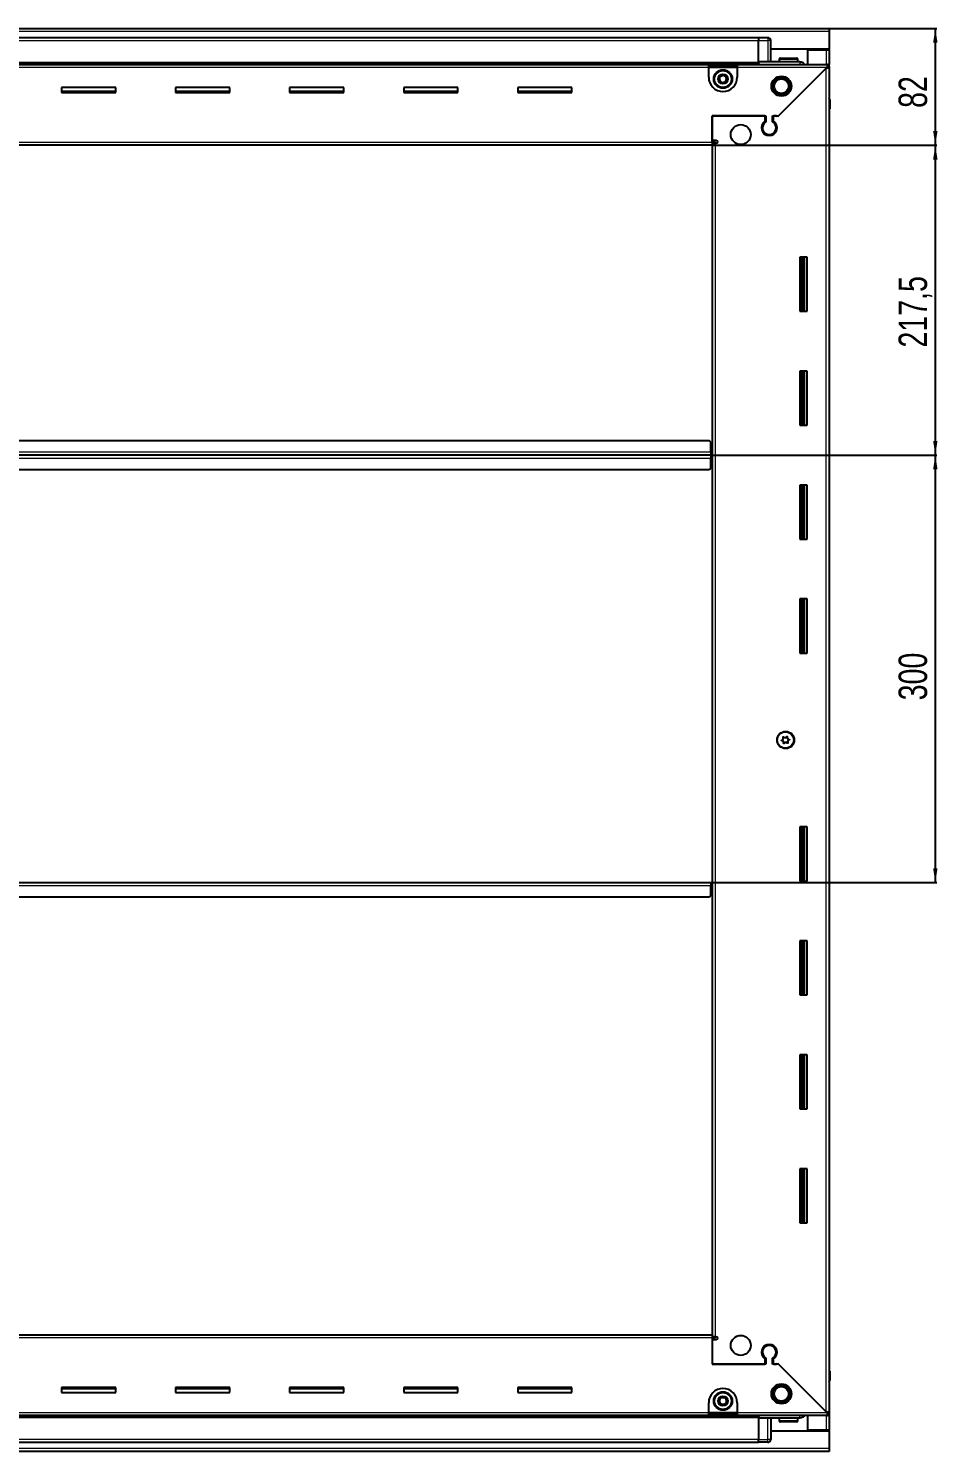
# Model space of a CAD drawing. Header units: millimetres. Extents: x 1315 to 5264, y -645 to 1891.
# Drawn here: x 4626 to 5264, y 677 to 1676 of the extents above; entities that cross this region are included whole.
import ezdxf

# ---------------------------------------------------------------- set-up
doc = ezdxf.new("R2010")
doc.units = ezdxf.units.MM
doc.layers.add('FORMAT', color=7, linetype='Continuous')
doc.styles.add('SLDTEXTSTYLE0', font='TXT', dxfattribs={"width": 0.75})
doc.dimstyles.new('SLDDIMSTYLE0', dxfattribs={"dimtxt": 20, "dimasz": 10, "dimexe": 0, "dimexo": 0.0625, "dimgap": 5, "dimtad": 2, "dimdec": 1, "dimrnd": 1e-09, "dimzin": 12, "dimdsep": 46, "dimtxsty": 'SLDTEXTSTYLE0', "dimsah": 1, "dimcen": 0.09, "dimadec": 0, "dimazin": 3, "dimtfac": 1, "dimtofl": 0, "dimtmove": 0, "dimatfit": 3, "dimfxl": 0, "dimfrac": 2, "dimtolj": 1, "dimtzin": 12, "dimarcsym": 0})

# ---------------------------------------------------------------- blocks, each defined once
blk = doc.blocks.new('_D_7')
at = {"layer": 'FORMAT'}
for p, q in [((5188.03, 1675.82), (5263.52, 1675.82)), ((5262.52, 1675.82), (5262.52, 1593.82)), ((5106.03, 1593.82), (5263.52, 1593.82))]:
    blk.add_line(p, q, dxfattribs=at)
for points in [[(5262.52, 1675.82), (5260.98, 1665.82), (5264.06, 1665.82)], [(5262.52, 1593.82), (5264.06, 1603.82), (5260.98, 1603.82)]]:
    blk.add_solid(points, dxfattribs=at)
at = {"layer": 'FORMAT', "insert": (5236.74, 1620.05), "char_height": 20, "attachment_point": 1, "rotation": 90, "style": 'SLDTEXTSTYLE0'}
blk.add_mtext('82', dxfattribs=at)
blk = doc.blocks.new('_D_8')
at = {"layer": 'FORMAT'}
for p, q in [((5105.03, 1376.32), (5263.52, 1376.32)), ((5262.52, 1376.32), (5262.52, 1076.32)), ((5105.03, 1076.32), (5263.52, 1076.32))]:
    blk.add_line(p, q, dxfattribs=at)
for points in [[(5262.52, 1376.32), (5260.98, 1366.32), (5264.06, 1366.32)], [(5262.52, 1076.32), (5264.06, 1086.32), (5260.98, 1086.32)]]:
    blk.add_solid(points, dxfattribs=at)
at = {"layer": 'FORMAT', "insert": (5236.74, 1204.16), "char_height": 20, "attachment_point": 1, "rotation": 90, "style": 'SLDTEXTSTYLE0'}
blk.add_mtext('300', dxfattribs=at)
blk = doc.blocks.new('_D_9')
at = {"layer": 'FORMAT'}
for p, q in [((5106.03, 1593.82), (5263.52, 1593.82)), ((5262.52, 1593.82), (5262.52, 1376.32)), ((5105.03, 1376.32), (5263.52, 1376.32))]:
    blk.add_line(p, q, dxfattribs=at)
for points in [[(5262.52, 1593.82), (5260.98, 1583.82), (5264.06, 1583.82)], [(5262.52, 1376.32), (5264.06, 1386.32), (5260.98, 1386.32)]]:
    blk.add_solid(points, dxfattribs=at)
at = {"layer": 'FORMAT', "insert": (5236.74, 1451.82), "char_height": 20, "attachment_point": 1, "rotation": 90, "style": 'SLDTEXTSTYLE0'}
blk.add_mtext('217,5', dxfattribs=at)

msp = doc.modelspace()

# ---------------------------------------------------------------- linework, layer by layer
at = {"color": 7, "linetype": 'Continuous', "lineweight": 25}
for p, q in [((3989.02, 1675.82), (5188.02, 1675.82)), ((5138.52, 1669.17), (4038.52, 1669.17)), ((5138.52, 1669.32), (5138.52, 1669.32)), ((5145.02, 1669.32), (5138.52, 1669.32)), ((5145.02, 1669.32), (5138.52, 1669.32)), ((5138.52, 1669.32), (5138.52, 1667.32)), ((5188.02, 1675.82), (5188.02, 1673.72)), ((5188.02, 1673.72), (5188.02, 1661.32)), ((5138.52, 1652.32), (5138.52, 1667.32)), ((5147.02, 1667.32), (5147.02, 1667.32)), ((5147.02, 1652.32), (5147.02, 1667.32)), ((5188.02, 1661.32), (5147.02, 1661.32)), ((5173.02, 1650.57), (5173.02, 1660.82)), ((5173.02, 1660.82), (5185.92, 1660.82)), ((5185.92, 1660.82), (5188.02, 1660.82)), ((5186.52, 1660.82), (5186.52, 1661.32)), ((5188.02, 1660.82), (5188.02, 1661.32)), ((5188.02, 1660.82), (5188.02, 1650.57)), ((4038.52, 1651.17), (5138.52, 1651.17)), ((4073.52, 1650.57), (5103.52, 1650.57)), ((5103.52, 1648.47), (5103.52, 1650.57)), ((5103.52, 1650.57), (5123.52, 1650.57)), ((5103.52, 1649.07), (5123.52, 1649.07)), ((5103.52, 1641.57), (5103.52, 1648.47)), ((5123.52, 1650.57), (5187.02, 1650.57)), ((5123.52, 1650.57), (5123.52, 1648.47)), ((5123.52, 1648.47), (5123.52, 1641.57)), ((5138.52, 1652.32), (5138.52, 1651.82)), ((5167.52, 1652.32), (5138.52, 1652.32)), ((5138.52, 1652.29), (5138.6, 1650.57)), ((5152.52, 1614.57), (5186.42, 1648.47)), ((5153.02, 1654.22), (5153.02, 1652.32)), ((5153.82, 1655.02), (5165.22, 1655.02)), ((5166.02, 1652.32), (5166.02, 1654.22)), ((5186.52, 1648.57), (5188.02, 1648.57)), ((5187.02, 1649.07), (5187.02, 1650.57)), ((5187.02, 1650.57), (5188.02, 1650.57)), ((5187.02, 1649.07), (5188.02, 1649.07)), ((5188.02, 1649.07), (5188.02, 1650.57)), ((5188.02, 1649.07), (5188.02, 1648.57)), ((5188.02, 1648.57), (5188.02, 704.07)), ((5185.92, 1647.97), (5151.82, 1613.87)), ((4687.52, 1634.32), (4649.52, 1634.32)), ((4649.52, 1634.32), (4649.52, 1630.82)), ((4687.52, 1631.57), (4649.52, 1631.57)), ((4649.52, 1630.82), (4687.52, 1630.82)), ((4687.52, 1630.82), (4687.52, 1634.32)), ((4767.52, 1634.32), (4729.52, 1634.32)), ((4729.52, 1634.32), (4729.52, 1630.82)), ((4767.52, 1631.57), (4729.52, 1631.57)), ((4729.52, 1630.82), (4767.52, 1630.82)), ((4767.52, 1630.82), (4767.52, 1634.32)), ((4847.52, 1634.32), (4809.52, 1634.32)), ((4809.52, 1634.32), (4809.52, 1630.82)), ((4847.52, 1631.57), (4809.52, 1631.57)), ((4809.52, 1630.82), (4847.52, 1630.82)), ((4847.52, 1630.82), (4847.52, 1634.32)), ((4927.52, 1634.32), (4889.52, 1634.32)), ((4889.52, 1634.32), (4889.52, 1630.82)), ((4927.52, 1631.57), (4889.52, 1631.57)), ((4889.52, 1630.82), (4927.52, 1630.82)), ((4927.52, 1630.82), (4927.52, 1634.32)), ((5007.52, 1634.32), (4969.52, 1634.32)), ((4969.52, 1634.32), (4969.52, 1630.82)), ((5007.52, 1631.57), (4969.52, 1631.57)), ((4969.52, 1630.82), (5007.52, 1630.82)), ((5007.52, 1630.82), (5007.52, 1634.32)), ((5188.02, 1627.15), (5188.02, 1627.15)), ((5188.02, 1619.32), (5188.52, 1619.32)), ((5188.37, 733.32), (5188.37, 1619.32)), ((5188.52, 1625.82), (5188.52, 1619.32)), ((5188.52, 1619.32), (5188.52, 1625.82)), ((5188.52, 1619.32), (5188.52, 1619.32)), ((5188.52, 1619.32), (5188.52, 1619.32)), ((5106.02, 1614.57), (5143.72, 1614.57)), ((5106.02, 1595.92), (5106.02, 1614.57)), ((5106.02, 1614.57), (5106.02, 1597.32)), ((5143.02, 1614.57), (5106.02, 1614.57)), ((5143.02, 1614.57), (5143.02, 1610.68)), ((5143.72, 1614.57), (5143.72, 1610.29)), ((5148.32, 1614.57), (5152.52, 1614.57)), ((5148.32, 1610.29), (5148.32, 1614.57)), ((5151.12, 1614.57), (5149.02, 1614.57)), ((5149.02, 1610.68), (5149.02, 1614.57)), ((5151.82, 1613.87), (5151.12, 1614.57)), ((5148.02, 1601.71), (5148.02, 1600.95)), ((5106.02, 1593.82), (4071.02, 1593.82)), ((5106.02, 1597.32), (5108.87, 1597.32)), ((5108.02, 1596.32), (5106.02, 1596.32)), ((5106.02, 1595.92), (5106.02, 1593.82)), ((5106.02, 1595.32), (5108.12, 1595.32)), ((5106.02, 1593.82), (5106.02, 758.82)), ((5108.02, 1595.32), (5108.02, 1596.32)), ((5108.87, 1595.32), (5108.12, 1595.32)), ((5167.52, 1515.32), (5167.52, 1477.32)), ((5172.52, 1515.32), (5167.52, 1515.32)), ((5168.54, 1515.32), (5168.54, 1477.32)), ((5168.58, 1515.32), (5168.58, 1477.32)), ((5170.37, 1515.32), (5170.37, 1477.32)), ((5172.52, 1477.32), (5172.52, 1515.32)), ((5167.52, 1477.32), (5172.52, 1477.32)), ((5167.52, 1435.32), (5167.52, 1397.32)), ((5172.52, 1435.32), (5167.52, 1435.32)), ((5168.54, 1435.32), (5168.54, 1397.32)), ((5168.58, 1435.32), (5168.58, 1397.32)), ((5170.37, 1435.32), (5170.37, 1397.32)), ((5172.52, 1397.32), (5172.52, 1435.32)), ((5167.52, 1397.32), (5172.52, 1397.32)), ((5104.02, 1386.32), (4073.02, 1386.32)), ((5105.02, 1385.32), (5104.02, 1386.32)), ((5105.02, 1378.42), (5105.02, 1385.32)), ((5105.27, 1379.17), (5105.02, 1379.17)), ((5105.27, 1376.32), (5105.27, 1379.17)), ((5105.02, 1376.32), (4072.02, 1376.32)), ((5105.02, 1378.42), (5105.02, 1376.32)), ((5105.02, 1376.32), (5105.02, 1374.22)), ((5105.02, 1367.32), (5105.02, 1374.22)), ((5105.02, 1373.47), (5105.27, 1373.47)), ((5105.27, 1373.47), (5105.27, 1376.32)), ((5106.02, 1376.32), (5105.27, 1376.32)), ((4073.02, 1366.32), (5104.02, 1366.32)), ((5104.02, 1366.32), (5105.02, 1367.32)), ((5167.52, 1355.32), (5167.52, 1317.32)), ((5172.52, 1355.32), (5167.52, 1355.32)), ((5168.54, 1355.32), (5168.54, 1317.32)), ((5168.58, 1355.32), (5168.58, 1317.32)), ((5170.37, 1355.32), (5170.37, 1317.32)), ((5172.52, 1317.32), (5172.52, 1355.32)), ((5167.52, 1317.32), (5172.52, 1317.32)), ((5167.52, 1275.32), (5167.52, 1237.32)), ((5172.52, 1275.32), (5167.52, 1275.32)), ((5168.54, 1275.32), (5168.54, 1237.32)), ((5168.58, 1275.32), (5168.58, 1237.32)), ((5170.37, 1275.32), (5170.37, 1237.32)), ((5172.52, 1237.32), (5172.52, 1275.32)), ((5167.52, 1237.32), (5172.52, 1237.32)), ((5167.52, 1115.32), (5167.52, 1077.32)), ((5172.52, 1115.32), (5167.52, 1115.32)), ((5168.54, 1115.32), (5168.54, 1077.32)), ((5168.58, 1115.32), (5168.58, 1077.32)), ((5170.37, 1115.32), (5170.37, 1077.32)), ((5172.52, 1077.32), (5172.52, 1115.32)), ((4072.02, 1076.32), (5105.02, 1076.32)), ((5105.02, 1076.32), (5105.02, 1074.22)), ((5105.02, 1067.32), (5105.02, 1074.22)), ((5105.02, 1073.47), (5105.27, 1073.47)), ((5105.27, 1073.47), (5105.27, 1076.32)), ((5105.27, 1076.32), (5106.02, 1076.32)), ((5167.52, 1077.32), (5172.52, 1077.32)), ((4073.02, 1066.32), (5104.02, 1066.32)), ((5104.02, 1066.32), (5105.02, 1067.32)), ((5167.52, 1035.32), (5167.52, 997.32)), ((5172.52, 1035.32), (5167.52, 1035.32)), ((5168.54, 1035.32), (5168.54, 997.32)), ((5168.58, 1035.32), (5168.58, 997.32)), ((5170.37, 1035.32), (5170.37, 997.32)), ((5172.52, 997.32), (5172.52, 1035.32)), ((5167.52, 997.32), (5172.52, 997.32)), ((5167.52, 955.32), (5167.52, 917.32)), ((5172.52, 955.32), (5167.52, 955.32)), ((5168.54, 955.32), (5168.54, 917.32)), ((5168.58, 955.32), (5168.58, 917.32)), ((5170.37, 955.32), (5170.37, 917.32)), ((5172.52, 917.32), (5172.52, 955.32)), ((5167.52, 917.32), (5172.52, 917.32)), ((5167.52, 875.32), (5167.52, 837.32)), ((5172.52, 875.32), (5167.52, 875.32)), ((5168.54, 875.32), (5168.54, 837.32)), ((5168.58, 875.32), (5168.58, 837.32)), ((5170.37, 875.32), (5170.37, 837.32)), ((5172.52, 837.32), (5172.52, 875.32)), ((5167.52, 837.32), (5172.52, 837.32)), ((4071.02, 758.82), (5106.02, 758.82)), ((5106.02, 758.82), (5106.02, 756.72)), ((5108.12, 757.32), (5106.02, 757.32)), ((5106.02, 756.72), (5106.02, 738.07)), ((5106.02, 756.32), (5108.02, 756.32)), ((5106.02, 755.32), (5106.02, 738.07)), ((5108.87, 755.32), (5106.02, 755.32)), ((5108.02, 756.32), (5108.02, 757.32)), ((5108.12, 757.32), (5108.87, 757.32)), ((5148.02, 751.7), (5148.02, 750.94)), ((5143.02, 741.96), (5143.02, 738.07)), ((5143.72, 742.36), (5143.72, 738.07)), ((5148.32, 738.07), (5148.32, 742.36)), ((5149.02, 738.07), (5149.02, 741.96)), ((5143.72, 738.07), (5106.02, 738.07)), ((5106.02, 738.07), (5143.02, 738.07)), ((5152.52, 738.07), (5148.32, 738.07)), ((5149.02, 738.07), (5151.12, 738.07)), ((5151.12, 738.07), (5151.82, 738.77)), ((5151.82, 738.77), (5185.92, 704.67)), ((5186.42, 704.17), (5152.52, 738.07)), ((5188.02, 733.32), (5188.52, 733.32)), ((5188.52, 733.32), (5188.52, 733.32)), ((5188.52, 726.82), (5188.52, 733.32)), ((5188.52, 733.32), (5188.52, 726.82)), ((4687.52, 721.82), (4649.52, 721.82)), ((4649.52, 721.82), (4649.52, 718.32)), ((4649.52, 721.07), (4687.52, 721.07)), ((4687.52, 718.32), (4687.52, 721.82)), ((4767.52, 721.82), (4729.52, 721.82)), ((4729.52, 721.82), (4729.52, 718.32)), ((4729.52, 721.07), (4767.52, 721.07)), ((4767.52, 718.32), (4767.52, 721.82)), ((4847.52, 721.82), (4809.52, 721.82)), ((4809.52, 721.82), (4809.52, 718.32)), ((4809.52, 721.07), (4847.52, 721.07)), ((4847.52, 718.32), (4847.52, 721.82)), ((4927.52, 721.82), (4889.52, 721.82)), ((4889.52, 721.82), (4889.52, 718.32)), ((4889.52, 721.07), (4927.52, 721.07)), ((4927.52, 718.32), (4927.52, 721.82)), ((5007.52, 721.82), (4969.52, 721.82)), ((4969.52, 721.82), (4969.52, 718.32)), ((4969.52, 721.07), (5007.52, 721.07)), ((5007.52, 718.32), (5007.52, 721.82)), ((4649.52, 718.32), (4687.52, 718.32)), ((4729.52, 718.32), (4767.52, 718.32)), ((4809.52, 718.32), (4847.52, 718.32)), ((4889.52, 718.32), (4927.52, 718.32)), ((4969.52, 718.32), (5007.52, 718.32)), ((5103.52, 704.17), (5103.52, 711.07)), ((5123.52, 711.07), (5123.52, 704.17)), ((5138.52, 701.47), (4038.52, 701.47)), ((5103.52, 702.07), (4073.52, 702.07)), ((5103.52, 702.07), (5103.52, 704.17)), ((5123.52, 703.57), (5103.52, 703.57)), ((5123.52, 702.07), (5103.52, 702.07)), ((5123.52, 704.17), (5123.52, 702.07)), ((5187.02, 702.07), (5123.52, 702.07)), ((5138.6, 702.07), (5138.52, 700.36)), ((5138.52, 700.32), (5138.52, 700.82)), ((5167.52, 700.32), (5138.52, 700.32)), ((5138.52, 700.32), (5138.52, 685.32)), ((5147.02, 700.32), (5147.02, 685.32)), ((5153.02, 700.32), (5153.02, 698.42)), ((5166.02, 698.42), (5166.02, 700.32)), ((5173.02, 691.82), (5173.02, 702.07)), ((5186.52, 704.07), (5188.02, 704.07)), ((5187.02, 703.57), (5187.02, 702.07)), ((5188.02, 703.57), (5187.02, 703.57)), ((5188.02, 702.07), (5187.02, 702.07)), ((5188.02, 704.07), (5188.02, 703.57)), ((5188.02, 703.57), (5188.02, 702.07)), ((5188.02, 702.07), (5188.02, 691.82)), ((5147.02, 691.32), (5188.02, 691.32)), ((5160.81, 697.62), (5153.82, 697.62)), ((5165.22, 697.62), (5160.81, 697.62)), ((5185.92, 691.82), (5173.02, 691.82)), ((5188.02, 691.82), (5185.92, 691.82)), ((5186.52, 691.32), (5186.52, 691.82)), ((5188.02, 691.32), (5188.02, 691.82)), ((5188.02, 691.32), (5188.02, 678.92)), ((4038.52, 683.47), (5138.52, 683.47)), ((5138.52, 683.32), (5138.52, 685.32)), ((5145.02, 683.32), (5138.52, 683.32)), ((5138.52, 683.32), (5138.52, 683.32)), ((5138.52, 683.32), (5138.52, 683.32)), ((5145.02, 683.32), (5138.52, 683.32)), ((5146.34, 683.82), (5146.34, 683.82)), ((5188.02, 676.82), (3989.02, 676.82)), ((5188.02, 678.92), (5188.02, 676.82))]:
    msp.add_line(p, q, dxfattribs=at)
at = {"color": 8, "linetype": 'Continuous', "lineweight": 18}
for p, q in [((5188.02, 1673.72), (3989.02, 1673.72)), ((5145.02, 1669.32), (5145.02, 1667.32)), ((5138.52, 1667.17), (4038.52, 1667.17)), ((5138.52, 1667.32), (5145.02, 1667.32)), ((5147.02, 1667.32), (5145.02, 1667.32)), ((5145.02, 1667.32), (5145.02, 1652.32)), ((5185.92, 1661.32), (5185.92, 1660.82)), ((5185.92, 1660.82), (5185.92, 1650.57)), ((5138.52, 1651.82), (4038.52, 1651.82)), ((5138.52, 1650.59), (4038.52, 1650.59)), ((5103.52, 1648.47), (4073.52, 1648.47)), ((5103.52, 1648.47), (5123.52, 1648.47)), ((5186.42, 1648.47), (5123.52, 1648.47)), ((5153.02, 1654.22), (5166.02, 1654.22)), ((5185.92, 704.67), (5185.92, 1647.97)), ((5188.02, 1625.82), (5188.52, 1625.82)), ((4071.02, 1595.92), (5106.02, 1595.92)), ((5108.12, 1595.32), (5108.12, 757.32)), ((5169.79, 1477.32), (5169.79, 1515.32)), ((5171.02, 1477.32), (5171.02, 1515.32)), ((5169.79, 1397.32), (5169.79, 1435.32)), ((5171.02, 1397.32), (5171.02, 1435.32)), ((5105.02, 1378.42), (4072.02, 1378.42)), ((4072.02, 1374.22), (5105.02, 1374.22)), ((5169.79, 1317.32), (5169.79, 1355.32)), ((5171.02, 1317.32), (5171.02, 1355.32)), ((5169.79, 1237.32), (5169.79, 1275.32)), ((5171.02, 1237.32), (5171.02, 1275.32)), ((5169.79, 1077.32), (5169.79, 1115.32)), ((5171.02, 1077.32), (5171.02, 1115.32)), ((4072.02, 1074.22), (5105.02, 1074.22)), ((5169.79, 997.32), (5169.79, 1035.32)), ((5171.02, 997.32), (5171.02, 1035.32)), ((5169.79, 917.32), (5169.79, 955.32)), ((5171.02, 917.32), (5171.02, 955.32)), ((5169.79, 837.32), (5169.79, 875.32)), ((5171.02, 837.32), (5171.02, 875.32)), ((5106.02, 756.72), (4071.02, 756.72)), ((5188.02, 726.82), (5188.52, 726.82)), ((4038.52, 702.06), (5138.52, 702.06)), ((4038.52, 700.82), (5138.52, 700.82)), ((4073.52, 704.17), (5103.52, 704.17)), ((5123.52, 704.17), (5103.52, 704.17)), ((5123.52, 704.17), (5186.42, 704.17)), ((5145.02, 685.32), (5145.02, 700.32)), ((5185.92, 702.07), (5185.92, 691.82)), ((5161, 698.42), (5153.02, 698.42)), ((5166.02, 698.42), (5161, 698.42)), ((5185.92, 691.82), (5185.92, 691.32)), ((4038.52, 685.47), (5138.52, 685.47)), ((5138.52, 685.32), (5145.02, 685.32)), ((5147.02, 685.32), (5145.02, 685.32)), ((5145.02, 683.32), (5145.02, 685.32)), ((5188.02, 678.92), (3989.02, 678.92))]:
    msp.add_line(p, q, dxfattribs=at)
at = {"color": 7, "linetype": 'Continuous', "lineweight": 25}
for centre, radius in [((5113.52, 1640.32), 6.5), ((5113.52, 1640.32), 3.46), ((5154.52, 1635.32), 7), ((5154.52, 1635.32), 6.02), ((5154.52, 1635.32), 5.1), ((5126.02, 1601.32), 7), ((5157.52, 1176.32), 6), ((5157.37, 1176.32), 5.79), ((5157.37, 1176.32), 1.85), ((5126.02, 751.32), 7), ((5154.52, 717.32), 7), ((5154.52, 717.32), 6.03), ((5154.52, 717.32), 5.1), ((5113.52, 712.32), 6.5), ((5113.52, 712.32), 3.46)]:
    msp.add_circle(centre, radius, dxfattribs=at)
at = {"color": 8, "linetype": 'Continuous', "lineweight": 18}
for centre in [(5113.52, 1640.32), (5113.52, 712.32)]:
    msp.add_circle(centre, 5.7, dxfattribs=at)
at = {"color": 7, "linetype": 'Continuous', "lineweight": 25}
for centre, radius, start, end in [((5145.02, 1667.32), 2, 0, 90), ((5147.22, 1652.52), 0.2, 180, 270), ((5153.82, 1654.22), 0.8, 90, 180), ((5165.22, 1654.22), 0.8, 0, 90), ((5113.52, 1641.57), 10, 180, 270), ((5113.52, 1640.32), 2.5, 160.11158, 220.11158), ((5113.52, 1640.32), 2.5, 100.11158, 160.11158), ((5113.52, 1640.32), 2.5, 220.11158, 280.11158), ((5113.52, 1640.32), 2.5, 40.11158, 100.11158), ((5113.52, 1641.57), 10, 270, 0), ((5113.52, 1640.32), 2.5, 280.11158, 340.11158), ((5113.52, 1640.32), 2.5, 340.11158, 40.11158), ((5186.52, 1625.82), 2, 0, 41.39416), ((5146.02, 1606.07), 5.5, 123.05573, 56.94427), ((5146.02, 1606.07), 4.8, 118.63099, 61.36901), ((5108.87, 1596.32), 1, 270, 90), ((5108.87, 756.32), 1, 270, 90), ((5146.02, 746.57), 5.5, 303.05573, 236.94427), ((5146.02, 746.57), 4.8, 298.63099, 241.36901), ((5113.52, 711.07), 10, 90, 180), ((5113.52, 711.07), 10, 0, 90), ((5186.52, 726.82), 2, 318.59038, 0), ((5113.52, 712.32), 2.5, 147.04236, 207.04236), ((5113.52, 712.32), 2.5, 207.04236, 267.04236), ((5113.52, 712.32), 2.5, 87.04236, 147.04236), ((5113.52, 712.32), 2.5, 267.04236, 327.04236), ((5113.52, 712.32), 2.5, 27.04236, 87.04236), ((5113.52, 712.32), 2.5, 327.04236, 27.04236), ((5147.22, 700.12), 0.2, 90, 180), ((5153.82, 698.42), 0.8, 180, 270), ((5165.22, 698.42), 0.8, 270, 0), ((5145.02, 685.32), 2, 270, 0), ((5145.02, 685.32), 2, 270, 288.58003), ((5145.02, 685.32), 2, 303.94202, 311.40962)]:
    msp.add_arc(centre, radius, start, end, dxfattribs=at)
for points, knots in [([(5138.52, 1652.32), (5138.52, 1652.29), (5138.52, 1652.21), (5138.52, 1651.59), (5138.52, 1651.01), (5138.52, 1650.61), (5138.52, 1650.57)], [0, 0, 0, 0, 0.32291, 0.645819, 0.968729, 1, 1, 1, 1]), ([(5170.74, 1650.57), (5170.62, 1650.77), (5170.23, 1651.42), (5169.08, 1652.13), (5168.04, 1652.26), (5167.52, 1652.32)], [0, 0, 0, 0, 0.18225, 0.591125, 1, 1, 1, 1]), ([(5185.92, 1647.97), (5186.17, 1648.02), (5186.67, 1648.11), (5187.31, 1648.24), (5187.77, 1648.37), (5187.99, 1648.48), (5188.01, 1648.55), (5188.02, 1648.57)], [0, 0, 0, 0, 0.230255, 0.448522, 0.666786, 0.88505, 1, 1, 1, 1]), ([(5187.02, 1650.57), (5186.98, 1650.55), (5186.89, 1650.49), (5186.75, 1650.1), (5186.62, 1649.54), (5186.51, 1648.96), (5186.44, 1648.6), (5186.42, 1648.47)], [0, 0, 0, 0, 0.2302553, 0.4485219, 0.6667858, 0.8850496, 1, 1, 1, 1]), ([(5110.68, 1639.82), (5110.72, 1639.93), (5110.93, 1640.5), (5111.26, 1641.43), (5111.54, 1642.21), (5111.66, 1642.53)], [0, 0, 0, 0, 0.133125, 0.637099, 1, 1, 1, 1]), ([(5112.54, 1637.61), (5112.21, 1638), (5111.59, 1638.74), (5110.97, 1639.48), (5110.68, 1639.82)], [0, 0, 0, 0, 0.534686, 1, 1, 1, 1]), ([(5111.66, 1642.53), (5112.17, 1642.62), (5113.12, 1642.79), (5114.06, 1642.96), (5114.5, 1643.04)], [0, 0, 0, 0, 0.5346859, 1, 1, 1, 1]), ([(5114.5, 1643.04), (5114.84, 1642.64), (5115.46, 1641.91), (5116.08, 1641.17), (5116.36, 1640.83)], [0, 0, 0, 0, 0.5346859, 1, 1, 1, 1]), ([(5116.36, 1640.83), (5116.25, 1640.51), (5115.97, 1639.73), (5115.63, 1638.8), (5115.42, 1638.23), (5115.38, 1638.12)], [0, 0, 0, 0, 0.362901, 0.866875, 1, 1, 1, 1]), ([(5115.38, 1638.12), (5114.87, 1638.03), (5113.92, 1637.86), (5112.98, 1637.69), (5112.54, 1637.61)], [0, 0, 0, 0, 0.5346859, 1, 1, 1, 1]), ([(5155.74, 1178.6), (5155.73, 1178.59), (5155.71, 1178.57), (5155.69, 1178.51), (5155.69, 1178.37), (5155.74, 1177.98), (5155.82, 1177.45), (5155.58, 1176.86), (5155.18, 1176.53), (5154.85, 1176.32), (5154.66, 1176.18), (5154.6, 1176.11), (5154.58, 1176.07), (5154.59, 1176.03), (5154.6, 1176), (5154.65, 1175.95), (5154.88, 1175.82), (5155.33, 1175.67), (5155.93, 1175.29), (5156.1, 1174.6), (5156.11, 1174.12), (5156.15, 1173.86), (5156.19, 1173.8), (5156.21, 1173.77), (5156.24, 1173.76), (5156.28, 1173.76), (5156.32, 1173.78), (5156.39, 1173.81), (5156.58, 1173.94), (5156.88, 1174.18), (5157.31, 1174.46), (5157.95, 1174.49), (5158.43, 1174.25), (5158.78, 1174.08), (5158.92, 1174.03), (5158.98, 1174.04), (5159.01, 1174.05), (5159.04, 1174.08), (5159.05, 1174.14), (5159.06, 1174.28), (5159, 1174.66), (5158.92, 1175.2), (5159.16, 1175.79), (5159.56, 1176.11), (5159.89, 1176.33), (5160.08, 1176.47), (5160.14, 1176.54), (5160.16, 1176.58), (5160.16, 1176.61), (5160.14, 1176.64), (5160.1, 1176.7), (5159.86, 1176.82), (5159.41, 1176.98), (5158.81, 1177.36), (5158.64, 1178.05), (5158.63, 1178.53), (5158.59, 1178.79), (5158.55, 1178.85), (5158.53, 1178.87), (5158.5, 1178.88), (5158.46, 1178.88), (5158.42, 1178.87), (5158.35, 1178.83), (5158.16, 1178.7), (5157.87, 1178.46), (5157.43, 1178.19), (5156.8, 1178.15), (5156.31, 1178.4), (5155.96, 1178.57), (5155.82, 1178.61), (5155.76, 1178.61), (5155.74, 1178.6), (5155.74, 1178.6)], [0, 0, 0, 0, 0.0020087, 0.00442, 0.0093647, 0.0255282, 0.0677053, 0.0957862, 0.1246456, 0.1503415, 0.1605194, 0.1633943, 0.1656965, 0.1672448, 0.1688741, 0.1707699, 0.1786058, 0.2119941, 0.2499945, 0.2879948, 0.3213831, 0.329219, 0.3311148, 0.3327441, 0.3342924, 0.3362166, 0.3385353, 0.3413178, 0.349662, 0.3753578, 0.4042173, 0.4322982, 0.4744753, 0.4906388, 0.4966691, 0.49844, 0.5, 0.5020087, 0.50442, 0.5093647, 0.5255282, 0.5677053, 0.5957862, 0.6246456, 0.6503415, 0.6605194, 0.6633943, 0.6656965, 0.6672448, 0.6688741, 0.6707699, 0.6786058, 0.7119941, 0.7499945, 0.7879948, 0.8213831, 0.829219, 0.8311148, 0.8327441, 0.8342924, 0.8362166, 0.8385353, 0.8413178, 0.849662, 0.8753578, 0.9042173, 0.9322982, 0.9744753, 0.9906388, 0.9966691, 0.99844, 1, 1, 1, 1]), ([(5110.64, 712.47), (5110.92, 712.91), (5111.44, 713.71), (5111.97, 714.52), (5112.21, 714.89)], [0, 0, 0, 0, 0.534686, 1, 1, 1, 1]), ([(5111.95, 709.9), (5111.72, 710.36), (5111.28, 711.22), (5110.84, 712.07), (5110.64, 712.47)], [0, 0, 0, 0, 0.534686, 1, 1, 1, 1]), ([(5114.83, 709.75), (5114.49, 709.77), (5113.67, 709.81), (5112.67, 709.86), (5112.08, 709.89), (5111.95, 709.9)], [0, 0, 0, 0, 0.362901, 0.866875, 1, 1, 1, 1]), ([(5112.21, 714.89), (5112.33, 714.89), (5112.93, 714.86), (5113.93, 714.81), (5114.75, 714.76), (5115.09, 714.75)], [0, 0, 0, 0, 0.133125, 0.637099, 1, 1, 1, 1]), ([(5116.4, 712.17), (5116.12, 711.74), (5115.6, 710.93), (5115.08, 710.13), (5114.83, 709.75)], [0, 0, 0, 0, 0.534686, 1, 1, 1, 1]), ([(5115.09, 714.75), (5115.33, 714.29), (5115.76, 713.43), (5116.2, 712.57), (5116.4, 712.17)], [0, 0, 0, 0, 0.534686, 1, 1, 1, 1]), ([(5138.52, 700.32), (5138.52, 700.36), (5138.52, 700.44), (5138.52, 701.05), (5138.52, 701.63), (5138.52, 702.03), (5138.52, 702.06)], [0, 0, 0, 0, 0.3242788, 0.6485576, 0.9728365, 1, 1, 1, 1]), ([(5170.74, 702.07), (5170.62, 701.87), (5170.23, 701.22), (5169.08, 700.51), (5168.04, 700.39), (5167.52, 700.32)], [0, 0, 0, 0, 0.18225, 0.591125, 1, 1, 1, 1]), ([(5188.02, 704.07), (5187.99, 704.12), (5187.94, 704.21), (5187.55, 704.34), (5186.99, 704.47), (5186.41, 704.58), (5186.05, 704.65), (5185.92, 704.67)], [0, 0, 0, 0, 0.230255, 0.448522, 0.666786, 0.88505, 1, 1, 1, 1]), ([(5186.42, 704.17), (5186.47, 703.92), (5186.56, 703.43), (5186.69, 702.79), (5186.82, 702.32), (5186.93, 702.1), (5187, 702.08), (5187.02, 702.07)], [0, 0, 0, 0, 0.230255, 0.448522, 0.666786, 0.88505, 1, 1, 1, 1])]:
    msp.add_open_spline(points, degree=3, knots=knots, dxfattribs=at)
at = {"color": 8, "linetype": 'Continuous', "lineweight": 18}
for points in [[(5167.52, 1652.32), (5167.52, 1652.28), (5167.52, 1652.2), (5167.52, 1651.77), (5167.52, 1651.31), (5167.52, 1650.9), (5167.52, 1650.63), (5167.52, 1650.57)], [(5167.52, 700.32), (5167.52, 700.37), (5167.52, 700.44), (5167.52, 700.88), (5167.52, 701.33), (5167.52, 701.75), (5167.52, 702.02), (5167.52, 702.07)]]:
    msp.add_open_spline(points, degree=3, knots=[0, 0, 0, 0, 0.359753, 0.553414, 0.751185, 0.948956, 1, 1, 1, 1], dxfattribs=at)
at = {"color": 7, "linetype": 'Continuous', "lineweight": 25}
for points in [[(5185.92, 1647.97), (5186, 1648.02), (5186.16, 1648.12), (5186.36, 1648.27), (5186.49, 1648.42), (5186.51, 1648.52), (5186.52, 1648.57)], [(5187.02, 1649.07), (5186.97, 1649.06), (5186.87, 1649.05), (5186.72, 1648.91), (5186.57, 1648.71), (5186.47, 1648.55), (5186.42, 1648.47)], [(5186.52, 704.07), (5186.51, 704.12), (5186.49, 704.22), (5186.36, 704.37), (5186.16, 704.52), (5186, 704.62), (5185.92, 704.67)], [(5186.42, 704.17), (5186.47, 704.09), (5186.57, 703.94), (5186.72, 703.74), (5186.87, 703.6), (5186.97, 703.58), (5187.02, 703.57)]]:
    msp.add_open_spline(points, degree=3, dxfattribs=at)

# ---------------------------------------------------------------- dimensions: what is measured, and where the dimension line sits
at = {"layer": 'FORMAT'}
for base, p1, p2, picture, middle in [((5262.52, 1593.82), (5188.02, 1675.82), (5106.02, 1593.82), '_D_7', (5262.52, 1634.82)), ((5262.52, 1376.32), (5106.02, 1593.82), (5105.02, 1376.32), '_D_9', (5262.52, 1485.07)), ((5262.52, 1076.32), (5105.02, 1376.32), (5105.02, 1076.32), '_D_8', (5262.52, 1226.32))]:
    dim = msp.add_linear_dim(base=base, p1=p1, p2=p2, angle=90, dimstyle='SLDDIMSTYLE0', dxfattribs=at)
    dim.commit()
    dim.dimension.update_dxf_attribs({"geometry": picture, "text_midpoint": middle, "dimtype": 160})

doc.saveas('drawing.dxf')
